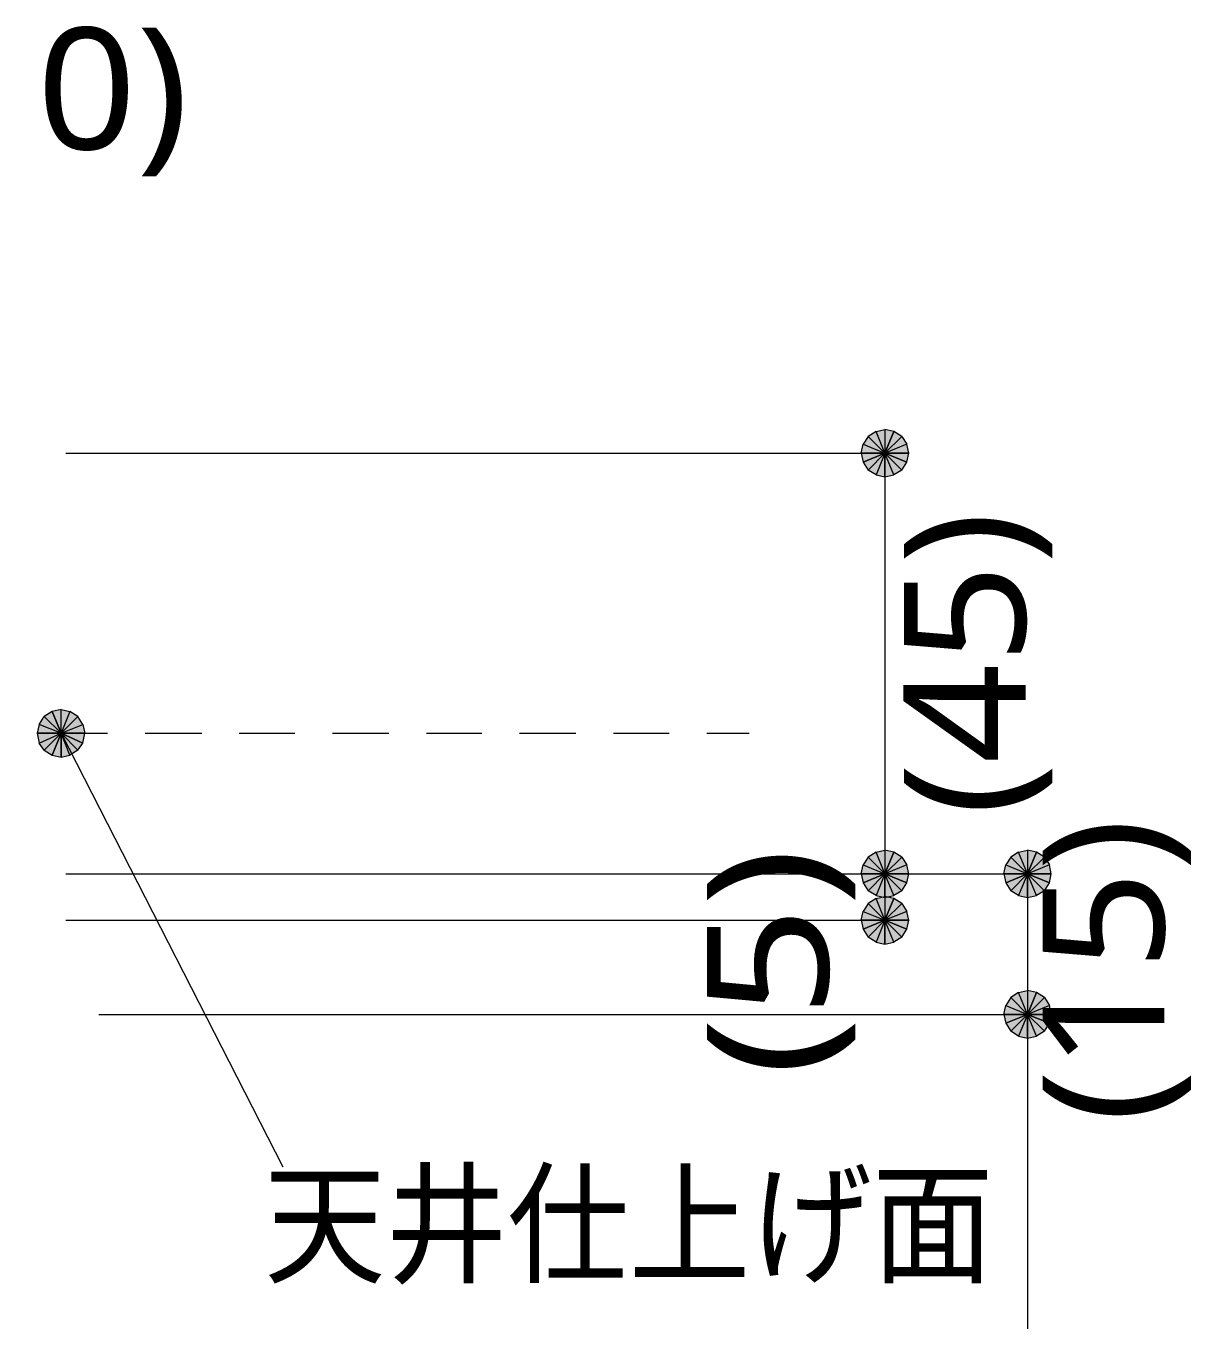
# Model space of a CAD drawing. Header units: millimetres. Extents: x 0 to 420, y 0 to 297.
# Drawn here: x 350.95 to 375.86, y 187.73 to 215.41 of the extents above; entities that cross this region are included whole.
import ezdxf
from ezdxf.enums import TextEntityAlignment as Align

# ---------------------------------------------------------------- set-up
doc = ezdxf.new("R2010")
doc.units = ezdxf.units.MM
doc.styles.add('kst32b', font='NotoSansJP-Variable.ttf')

msp = doc.modelspace()

# ---------------------------------------------------------------- hatches: boundary and pattern name
h = msp.add_hatch(color=7)
h.paths.add_polyline_path([(369.507, 206.735), (369.316, 206.777), (369.316, 206.269), (369.507, 206.735)])
h.paths.add_polyline_path([(369.316, 206.777), (369.316, 206.269), (369.125, 206.735), (369.316, 206.777)])
h.paths.add_polyline_path([(369.316, 206.269), (369.125, 206.735), (368.956, 206.629), (369.316, 206.269)])
h = msp.add_hatch(color=7)
h.paths.add_polyline_path([(368.956, 206.629), (368.85, 206.46), (369.316, 206.269), (368.956, 206.629)])
h.paths.add_polyline_path([(368.85, 206.46), (369.316, 206.269), (368.808, 206.269), (368.85, 206.46)])
h.paths.add_polyline_path([(369.316, 206.269), (368.808, 206.269), (368.85, 206.079), (369.316, 206.269)])
h = msp.add_hatch(color=7)
h.paths.add_polyline_path([(369.824, 206.269), (369.782, 206.46), (369.316, 206.269), (369.824, 206.269)])
h.paths.add_polyline_path([(369.782, 206.46), (369.316, 206.269), (369.676, 206.629), (369.782, 206.46)])
h.paths.add_polyline_path([(369.316, 206.269), (369.676, 206.629), (369.507, 206.735), (369.316, 206.269)])
h = msp.add_hatch(color=7)
h.paths.add_polyline_path([(368.85, 206.079), (368.956, 205.909), (369.316, 206.269), (368.85, 206.079)])
h.paths.add_polyline_path([(368.956, 205.909), (369.316, 206.269), (369.125, 205.804), (368.956, 205.909)])
h.paths.add_polyline_path([(369.316, 206.269), (369.125, 205.804), (369.316, 205.761), (369.316, 206.269)])
h = msp.add_hatch(color=7)
h.paths.add_polyline_path([(369.316, 205.761), (369.507, 205.804), (369.316, 206.269), (369.316, 205.761)])
h.paths.add_polyline_path([(369.507, 205.804), (369.316, 206.269), (369.676, 205.909), (369.507, 205.804)])
h.paths.add_polyline_path([(369.316, 206.269), (369.676, 205.909), (369.782, 206.079), (369.316, 206.269)])
for points in [[(369.782, 206.079), (369.824, 206.269), (369.316, 206.269), (369.782, 206.079)], [(351.515, 199.813), (351.705, 199.771), (351.705, 200.279), (351.515, 199.813)], [(369.782, 197.083), (369.824, 197.273), (369.316, 197.273), (369.782, 197.083)], [(372.83, 197.083), (372.872, 197.273), (372.364, 197.273), (372.83, 197.083)], [(369.782, 196.088), (369.824, 196.279), (369.316, 196.279), (369.782, 196.088)], [(372.83, 194.077), (372.872, 194.268), (372.364, 194.268), (372.83, 194.077)]]:
    msp.add_hatch(color=7).paths.add_polyline_path(points)
h = msp.add_hatch(color=7)
h.paths.add_polyline_path([(351.515, 200.745), (351.346, 200.639), (351.705, 200.279), (351.515, 200.745)])
h.paths.add_polyline_path([(351.346, 200.639), (351.705, 200.279), (351.24, 200.47), (351.346, 200.639)])
h.paths.add_polyline_path([(351.705, 200.279), (351.24, 200.47), (351.197, 200.279), (351.705, 200.279)])
h = msp.add_hatch(color=7)
h.paths.add_polyline_path([(352.065, 200.639), (351.896, 200.745), (351.705, 200.279), (352.065, 200.639)])
h.paths.add_polyline_path([(351.896, 200.745), (351.705, 200.279), (351.705, 200.787), (351.896, 200.745)])
h.paths.add_polyline_path([(351.705, 200.279), (351.705, 200.787), (351.515, 200.745), (351.705, 200.279)])
h = msp.add_hatch(color=7)
h.paths.add_polyline_path([(352.171, 200.067), (352.213, 200.279), (351.705, 200.279), (352.171, 200.067)])
h.paths.add_polyline_path([(352.213, 200.279), (351.705, 200.279), (352.171, 200.47), (352.213, 200.279)])
h.paths.add_polyline_path([(351.705, 200.279), (352.171, 200.47), (352.065, 200.639), (351.705, 200.279)])
h = msp.add_hatch(color=7)
h.paths.add_polyline_path([(351.197, 200.279), (351.24, 200.067), (351.705, 200.279), (351.197, 200.279)])
h.paths.add_polyline_path([(351.24, 200.067), (351.705, 200.279), (351.346, 199.919), (351.24, 200.067)])
h.paths.add_polyline_path([(351.705, 200.279), (351.346, 199.919), (351.515, 199.813), (351.705, 200.279)])
h = msp.add_hatch(color=7)
h.paths.add_polyline_path([(351.705, 199.771), (351.896, 199.813), (351.705, 200.279), (351.705, 199.771)])
h.paths.add_polyline_path([(351.896, 199.813), (351.705, 200.279), (352.065, 199.919), (351.896, 199.813)])
h.paths.add_polyline_path([(351.705, 200.279), (352.065, 199.919), (352.171, 200.067), (351.705, 200.279)])
h = msp.add_hatch(color=7)
h.paths.add_polyline_path([(368.956, 197.633), (368.85, 197.464), (369.316, 197.273), (368.956, 197.633)])
h.paths.add_polyline_path([(368.85, 197.464), (369.316, 197.273), (368.808, 197.273), (368.85, 197.464)])
h.paths.add_polyline_path([(369.316, 197.273), (368.808, 197.273), (368.85, 197.083), (369.316, 197.273)])
h = msp.add_hatch(color=7)
h.paths.add_polyline_path([(369.507, 197.739), (369.316, 197.781), (369.316, 197.273), (369.507, 197.739)])
h.paths.add_polyline_path([(369.316, 197.781), (369.316, 197.273), (369.125, 197.739), (369.316, 197.781)])
h.paths.add_polyline_path([(369.316, 197.273), (369.125, 197.739), (368.956, 197.633), (369.316, 197.273)])
h = msp.add_hatch(color=7)
h.paths.add_polyline_path([(369.824, 197.273), (369.782, 197.464), (369.316, 197.273), (369.824, 197.273)])
h.paths.add_polyline_path([(369.782, 197.464), (369.316, 197.273), (369.676, 197.633), (369.782, 197.464)])
h.paths.add_polyline_path([(369.316, 197.273), (369.676, 197.633), (369.507, 197.739), (369.316, 197.273)])
h = msp.add_hatch(color=7)
h.paths.add_polyline_path([(372.004, 197.633), (371.898, 197.464), (372.364, 197.273), (372.004, 197.633)])
h.paths.add_polyline_path([(371.898, 197.464), (372.364, 197.273), (371.856, 197.273), (371.898, 197.464)])
h.paths.add_polyline_path([(372.364, 197.273), (371.856, 197.273), (371.898, 197.083), (372.364, 197.273)])
h = msp.add_hatch(color=7)
h.paths.add_polyline_path([(372.555, 197.739), (372.364, 197.781), (372.364, 197.273), (372.555, 197.739)])
h.paths.add_polyline_path([(372.364, 197.781), (372.364, 197.273), (372.173, 197.739), (372.364, 197.781)])
h.paths.add_polyline_path([(372.364, 197.273), (372.173, 197.739), (372.004, 197.633), (372.364, 197.273)])
h = msp.add_hatch(color=7)
h.paths.add_polyline_path([(372.872, 197.273), (372.83, 197.464), (372.364, 197.273), (372.872, 197.273)])
h.paths.add_polyline_path([(372.83, 197.464), (372.364, 197.273), (372.724, 197.633), (372.83, 197.464)])
h.paths.add_polyline_path([(372.364, 197.273), (372.724, 197.633), (372.555, 197.739), (372.364, 197.273)])
h = msp.add_hatch(color=7)
h.paths.add_polyline_path([(368.85, 197.083), (368.956, 196.913), (369.316, 197.273), (368.85, 197.083)])
h.paths.add_polyline_path([(368.956, 196.913), (369.316, 197.273), (369.125, 196.808), (368.956, 196.913)])
h.paths.add_polyline_path([(369.316, 197.273), (369.125, 196.808), (369.316, 196.765), (369.316, 197.273)])
h = msp.add_hatch(color=7)
h.paths.add_polyline_path([(369.316, 196.765), (369.507, 196.808), (369.316, 197.273), (369.316, 196.765)])
h.paths.add_polyline_path([(369.507, 196.808), (369.316, 197.273), (369.676, 196.913), (369.507, 196.808)])
h.paths.add_polyline_path([(369.316, 197.273), (369.676, 196.913), (369.782, 197.083), (369.316, 197.273)])
h = msp.add_hatch(color=7)
h.paths.add_polyline_path([(371.898, 197.083), (372.004, 196.913), (372.364, 197.273), (371.898, 197.083)])
h.paths.add_polyline_path([(372.004, 196.913), (372.364, 197.273), (372.173, 196.808), (372.004, 196.913)])
h.paths.add_polyline_path([(372.364, 197.273), (372.173, 196.808), (372.364, 196.765), (372.364, 197.273)])
h = msp.add_hatch(color=7)
h.paths.add_polyline_path([(372.364, 196.765), (372.555, 196.808), (372.364, 197.273), (372.364, 196.765)])
h.paths.add_polyline_path([(372.555, 196.808), (372.364, 197.273), (372.724, 196.913), (372.555, 196.808)])
h.paths.add_polyline_path([(372.364, 197.273), (372.724, 196.913), (372.83, 197.083), (372.364, 197.273)])
h = msp.add_hatch(color=7)
h.paths.add_polyline_path([(369.507, 196.744), (369.316, 196.787), (369.316, 196.279), (369.507, 196.744)])
h.paths.add_polyline_path([(369.316, 196.787), (369.316, 196.279), (369.125, 196.744), (369.316, 196.787)])
h.paths.add_polyline_path([(369.316, 196.279), (369.125, 196.744), (368.956, 196.638), (369.316, 196.279)])
h = msp.add_hatch(color=7)
h.paths.add_polyline_path([(368.956, 196.638), (368.85, 196.469), (369.316, 196.279), (368.956, 196.638)])
h.paths.add_polyline_path([(368.85, 196.469), (369.316, 196.279), (368.808, 196.279), (368.85, 196.469)])
h.paths.add_polyline_path([(369.316, 196.279), (368.808, 196.279), (368.85, 196.088), (369.316, 196.279)])
h = msp.add_hatch(color=7)
h.paths.add_polyline_path([(369.824, 196.279), (369.782, 196.469), (369.316, 196.279), (369.824, 196.279)])
h.paths.add_polyline_path([(369.782, 196.469), (369.316, 196.279), (369.676, 196.638), (369.782, 196.469)])
h.paths.add_polyline_path([(369.316, 196.279), (369.676, 196.638), (369.507, 196.744), (369.316, 196.279)])
h = msp.add_hatch(color=7)
h.paths.add_polyline_path([(368.85, 196.088), (368.956, 195.919), (369.316, 196.279), (368.85, 196.088)])
h.paths.add_polyline_path([(368.956, 195.919), (369.316, 196.279), (369.125, 195.813), (368.956, 195.919)])
h.paths.add_polyline_path([(369.316, 196.279), (369.125, 195.813), (369.316, 195.771), (369.316, 196.279)])
h = msp.add_hatch(color=7)
h.paths.add_polyline_path([(369.316, 195.771), (369.507, 195.813), (369.316, 196.279), (369.316, 195.771)])
h.paths.add_polyline_path([(369.507, 195.813), (369.316, 196.279), (369.676, 195.919), (369.507, 195.813)])
h.paths.add_polyline_path([(369.316, 196.279), (369.676, 195.919), (369.782, 196.088), (369.316, 196.279)])
h = msp.add_hatch(color=7)
h.paths.add_polyline_path([(372.004, 194.628), (371.898, 194.458), (372.364, 194.268), (372.004, 194.628)])
h.paths.add_polyline_path([(371.898, 194.458), (372.364, 194.268), (371.856, 194.268), (371.898, 194.458)])
h.paths.add_polyline_path([(372.364, 194.268), (371.856, 194.268), (371.898, 194.077), (372.364, 194.268)])
h = msp.add_hatch(color=7)
h.paths.add_polyline_path([(372.555, 194.733), (372.364, 194.776), (372.364, 194.268), (372.555, 194.733)])
h.paths.add_polyline_path([(372.364, 194.776), (372.364, 194.268), (372.173, 194.733), (372.364, 194.776)])
h.paths.add_polyline_path([(372.364, 194.268), (372.173, 194.733), (372.004, 194.628), (372.364, 194.268)])
h = msp.add_hatch(color=7)
h.paths.add_polyline_path([(372.872, 194.268), (372.83, 194.458), (372.364, 194.268), (372.872, 194.268)])
h.paths.add_polyline_path([(372.83, 194.458), (372.364, 194.268), (372.724, 194.628), (372.83, 194.458)])
h.paths.add_polyline_path([(372.364, 194.268), (372.724, 194.628), (372.555, 194.733), (372.364, 194.268)])
h = msp.add_hatch(color=7)
h.paths.add_polyline_path([(371.898, 194.077), (372.004, 193.908), (372.364, 194.268), (371.898, 194.077)])
h.paths.add_polyline_path([(372.004, 193.908), (372.364, 194.268), (372.173, 193.802), (372.004, 193.908)])
h.paths.add_polyline_path([(372.364, 194.268), (372.173, 193.802), (372.364, 193.76), (372.364, 194.268)])
h = msp.add_hatch(color=7)
h.paths.add_polyline_path([(372.364, 193.76), (372.555, 193.802), (372.364, 194.268), (372.364, 193.76)])
h.paths.add_polyline_path([(372.555, 193.802), (372.364, 194.268), (372.724, 193.908), (372.555, 193.802)])
h.paths.add_polyline_path([(372.364, 194.268), (372.724, 193.908), (372.83, 194.077), (372.364, 194.268)])

# ---------------------------------------------------------------- linework, layer by layer
at = {"lineweight": 0}
for points in [[(369.316, 206.777), (369.316, 206.269), (369.125, 206.735)], [(369.507, 206.735), (369.316, 206.777), (369.316, 206.269)], [(368.956, 206.629), (368.85, 206.46), (369.316, 206.269)], [(369.316, 206.269), (369.125, 206.735), (368.956, 206.629)], [(369.316, 206.269), (369.676, 206.629), (369.507, 206.735)], [(369.782, 206.46), (369.316, 206.269), (369.676, 206.629)], [(368.85, 206.46), (369.316, 206.269), (368.808, 206.269)], [(369.316, 206.269), (368.808, 206.269), (368.85, 206.079)], [(368.85, 206.079), (368.956, 205.909), (369.316, 206.269)], [(368.956, 205.909), (369.316, 206.269), (369.125, 205.804)], [(369.316, 206.269), (369.125, 205.804), (369.316, 205.761)], [(369.824, 206.269), (369.782, 206.46), (369.316, 206.269)], [(369.316, 205.761), (369.507, 205.804), (369.316, 206.269)], [(369.507, 205.804), (369.316, 206.269), (369.676, 205.909)], [(369.316, 206.269), (369.676, 205.909), (369.782, 206.079)], [(369.782, 206.079), (369.824, 206.269), (369.316, 206.269)], [(351.515, 200.745), (351.346, 200.639), (351.705, 200.279)], [(351.705, 200.279), (351.705, 200.787), (351.515, 200.745)], [(351.896, 200.745), (351.705, 200.279), (351.705, 200.787)], [(352.065, 200.639), (351.896, 200.745), (351.705, 200.279)], [(351.705, 200.279), (351.24, 200.47), (351.197, 200.279)], [(351.346, 200.639), (351.705, 200.279), (351.24, 200.47)], [(351.705, 200.279), (352.171, 200.47), (352.065, 200.639)], [(352.213, 200.279), (351.705, 200.279), (352.171, 200.47)], [(351.197, 200.279), (351.24, 200.067), (351.705, 200.279)], [(351.24, 200.067), (351.705, 200.279), (351.346, 199.919)], [(351.705, 200.279), (351.346, 199.919), (351.515, 199.813)], [(351.515, 199.813), (351.705, 199.771), (351.705, 200.279)], [(351.705, 199.771), (351.896, 199.813), (351.705, 200.279)], [(351.896, 199.813), (351.705, 200.279), (352.065, 199.919)], [(351.705, 200.279), (352.065, 199.919), (352.171, 200.067)], [(352.171, 200.067), (352.213, 200.279), (351.705, 200.279)], [(368.956, 197.633), (368.85, 197.464), (369.316, 197.273)], [(369.316, 197.273), (369.125, 197.739), (368.956, 197.633)], [(369.316, 197.781), (369.316, 197.273), (369.125, 197.739)], [(369.507, 197.739), (369.316, 197.781), (369.316, 197.273)], [(369.316, 197.273), (369.676, 197.633), (369.507, 197.739)], [(369.782, 197.464), (369.316, 197.273), (369.676, 197.633)], [(372.004, 197.633), (371.898, 197.464), (372.364, 197.273)], [(372.364, 197.273), (372.173, 197.739), (372.004, 197.633)], [(372.364, 197.781), (372.364, 197.273), (372.173, 197.739)], [(372.555, 197.739), (372.364, 197.781), (372.364, 197.273)], [(372.364, 197.273), (372.724, 197.633), (372.555, 197.739)], [(372.83, 197.464), (372.364, 197.273), (372.724, 197.633)], [(368.85, 197.464), (369.316, 197.273), (368.808, 197.273)], [(369.824, 197.273), (369.782, 197.464), (369.316, 197.273)], [(371.898, 197.464), (372.364, 197.273), (371.856, 197.273)], [(372.872, 197.273), (372.83, 197.464), (372.364, 197.273)], [(369.316, 197.273), (368.808, 197.273), (368.85, 197.083)], [(368.85, 197.083), (368.956, 196.913), (369.316, 197.273)], [(368.956, 196.913), (369.316, 197.273), (369.125, 196.808)], [(369.316, 197.273), (369.125, 196.808), (369.316, 196.765)], [(369.316, 196.765), (369.507, 196.808), (369.316, 197.273)], [(369.507, 196.808), (369.316, 197.273), (369.676, 196.913)], [(369.316, 197.273), (369.676, 196.913), (369.782, 197.083)], [(369.782, 197.083), (369.824, 197.273), (369.316, 197.273)], [(372.364, 197.273), (371.856, 197.273), (371.898, 197.083)], [(371.898, 197.083), (372.004, 196.913), (372.364, 197.273)], [(372.004, 196.913), (372.364, 197.273), (372.173, 196.808)], [(372.364, 197.273), (372.173, 196.808), (372.364, 196.765)], [(372.364, 196.765), (372.555, 196.808), (372.364, 197.273)], [(372.555, 196.808), (372.364, 197.273), (372.724, 196.913)], [(372.364, 197.273), (372.724, 196.913), (372.83, 197.083)], [(372.83, 197.083), (372.872, 197.273), (372.364, 197.273)], [(369.316, 196.787), (369.316, 196.279), (369.125, 196.744)], [(369.507, 196.744), (369.316, 196.787), (369.316, 196.279)], [(368.956, 196.638), (368.85, 196.469), (369.316, 196.279)], [(369.316, 196.279), (369.125, 196.744), (368.956, 196.638)], [(369.316, 196.279), (369.676, 196.638), (369.507, 196.744)], [(369.782, 196.469), (369.316, 196.279), (369.676, 196.638)], [(368.85, 196.469), (369.316, 196.279), (368.808, 196.279)], [(369.316, 196.279), (368.808, 196.279), (368.85, 196.088)], [(368.85, 196.088), (368.956, 195.919), (369.316, 196.279)], [(368.956, 195.919), (369.316, 196.279), (369.125, 195.813)], [(369.316, 196.279), (369.125, 195.813), (369.316, 195.771)], [(369.824, 196.279), (369.782, 196.469), (369.316, 196.279)], [(369.316, 195.771), (369.507, 195.813), (369.316, 196.279)], [(369.507, 195.813), (369.316, 196.279), (369.676, 195.919)], [(369.316, 196.279), (369.676, 195.919), (369.782, 196.088)], [(369.782, 196.088), (369.824, 196.279), (369.316, 196.279)], [(372.004, 194.628), (371.898, 194.458), (372.364, 194.268)], [(372.364, 194.268), (372.173, 194.733), (372.004, 194.628)], [(372.364, 194.776), (372.364, 194.268), (372.173, 194.733)], [(372.555, 194.733), (372.364, 194.776), (372.364, 194.268)], [(372.364, 194.268), (372.724, 194.628), (372.555, 194.733)], [(372.83, 194.458), (372.364, 194.268), (372.724, 194.628)], [(371.898, 194.458), (372.364, 194.268), (371.856, 194.268)], [(372.872, 194.268), (372.83, 194.458), (372.364, 194.268)], [(372.364, 194.268), (371.856, 194.268), (371.898, 194.077)], [(371.898, 194.077), (372.004, 193.908), (372.364, 194.268)], [(372.004, 193.908), (372.364, 194.268), (372.173, 193.802)], [(372.364, 194.268), (372.173, 193.802), (372.364, 193.76)], [(372.364, 193.76), (372.555, 193.802), (372.364, 194.268)], [(372.555, 193.802), (372.364, 194.268), (372.724, 193.908)], [(372.364, 194.268), (372.724, 193.908), (372.83, 194.077)], [(372.83, 194.077), (372.872, 194.268), (372.364, 194.268)]]:
    msp.add_lwpolyline(points, close=True, dxfattribs=at)
at = {"lineweight": 13}
for points in [[(351.811, 206.269), (369.316, 206.269)], [(369.316, 206.269), (369.316, 197.273)], [(351.515, 200.279), (352.7, 200.279)], [(351.705, 200.279), (356.447, 191.008)], [(353.504, 200.279), (354.711, 200.279)], [(355.515, 200.279), (356.701, 200.279)], [(357.505, 200.279), (358.712, 200.279)], [(359.516, 200.279), (360.701, 200.279)], [(361.505, 200.279), (362.712, 200.279)], [(363.516, 200.279), (364.702, 200.279)], [(365.506, 200.279), (366.416, 200.279)], [(351.811, 197.273), (369.358, 197.273)], [(369.316, 197.273), (369.316, 196.279)], [(369.337, 197.273), (372.406, 197.273)], [(372.364, 197.273), (372.364, 194.268)], [(351.811, 196.279), (369.358, 196.279)], [(352.51, 194.268), (372.406, 194.268)], [(372.364, 194.268), (372.364, 105.918)]]:
    msp.add_lwpolyline(points, dxfattribs=at)

# ---------------------------------------------------------------- texts
at = {"style": 'kst32b'}
for s, height, p, p2 in [('(10)', 2.5989, (347.938, 212.767), (354.435, 212.767)), ('(45)', 2.5989, (372.322, 198.522), (372.322, 205.019)), ('(15)', 2.5989, (375.285, 191.961), (375.285, 198.458)), ('(5)', 2.5989, (368.109, 192.955), (368.109, 197.828)), ('天井仕上げ面', 2.0791, (356.045, 188.743), (371.638, 188.743))]:
    msp.add_text(s, height=height, dxfattribs=at).set_placement(p, p2, align=Align.FIT)

doc.saveas('drawing.dxf')
